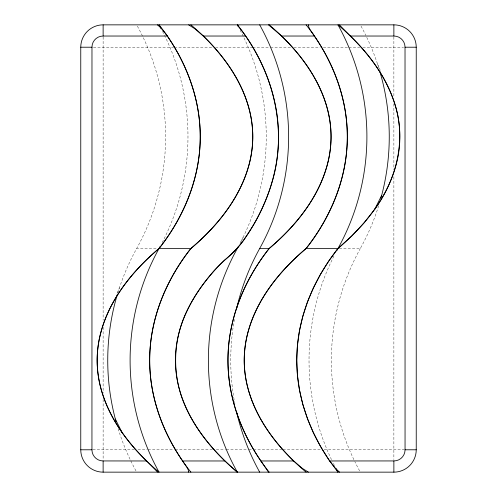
<?xml version="1.0" encoding="UTF-8"?>
<svg xmlns="http://www.w3.org/2000/svg" width="497" height="497" viewBox="0 0 497 497"><rect width="100%" height="100%" fill="white"/><g stroke="black" fill="none" stroke-linecap="round" stroke-linejoin="round"><path stroke-width="0.37" stroke-dasharray="2.48 1.86" d="M117.05 293.255L119.491 287.657M240.032 243.232L243.766 235.982M93.424 47.215L173.683 47.215M174.459 47.215L212.449 47.215M215.549 47.215L251.991 47.215M252.762 47.215L269.821 47.215M270.598 47.215L290.757 47.215M293.857 47.215L320.217 47.215M323.317 47.215L348.13 47.215M348.906 47.215L359.76 47.215M362.86 47.215L403.576 47.215M117.857 292.783A230.533 230.533 0 0 1 136.675 248.5L157.642 248.5M339.358 248.5L360.325 248.5A230.533 230.533 0 0 0 379.143 204.217M92.858 449.785L134.917 449.785M138.017 449.785L147.323 449.785M148.094 449.785L174.459 449.785M175.23 449.785L213.225 449.785M216.325 449.785L225.626 449.785M226.402 449.785L248.115 449.785M248.885 449.785L252.762 449.785M253.538 449.785L282.228 449.785M283.004 449.785L320.994 449.785M324.094 449.785L404.142 449.785M377.509 64.007L380.559 71.003M393.873 36.946L393.873 97.636M393.873 103.836L393.873 169.769M393.873 176.752L393.873 459.489M103.127 36.946L103.127 320.248M103.127 327.231L103.127 393.164M103.127 399.364L103.127 459.489M359.611 470.852A230.533 230.533 0 0 1 354.839 461.632M353.876 459.632A230.533 230.533 0 0 1 360.325 248.5M334.469 465.608A230.533 230.533 0 0 1 332.474 461.632M331.511 459.632A230.533 230.533 0 0 1 334.469 255.042M361.039 26.148A230.533 230.533 0 0 1 365.811 35.368M366.774 37.368A230.533 230.533 0 0 1 379.143 69.133M135.961 470.852A230.533 230.533 0 0 1 117.857 427.867M137.389 26.148A230.533 230.533 0 0 1 136.675 248.5M162.531 31.392A230.533 230.533 0 0 1 161.873 243.226M240.15 30.124A230.533 230.533 0 0 1 240.15 243.226M234.907 403.924A230.533 230.533 0 0 1 234.627 318.179"/><path stroke-width="0.75" d="M157.543 472.057L146.615 460.967C124.318 439.348 105.675 412.597 99.282 381.758A108.681 108.681 0 0 1 99.145 339.613C106.538 302.859 131.028 272.238 159.04 248.5C179.796 222.19 194.557 190.78 198.918 157.387A162.283 162.283 0 0 0 198.825 115.242C194.942 86.758 183.555 59.646 167.315 36.032L166.035 34.237M339.457 24.956L350.385 36.032C372.682 57.652 391.325 84.403 397.718 115.242A108.681 108.681 0 0 1 397.855 157.387C390.462 194.141 365.972 224.762 337.96 248.5C317.204 274.81 302.443 306.22 298.082 339.613A162.283 162.283 0 0 0 298.175 381.758C302.058 410.242 313.445 437.354 329.685 460.967L335.463 468.379L339.557 472.15M335.842 468.242A230.533 230.533 0 0 0 337.96 472.15L328.772 459.632L320.584 446.561L313.489 432.993L307.562 419.002L302.878 404.651L299.492 390.027L297.442 375.223L296.752 360.325L297.442 345.427L299.492 330.623L302.878 315.999L307.562 301.648L313.489 287.657L320.584 274.089L328.772 261.018L337.96 248.5L351.758 235.982L364.053 222.911L374.713 209.343L381.671 195.352M374.713 209.343C395.898 180.281 405.894 142.111 395.742 106.973C386.256 74.047 363.674 46.712 337.96 24.85A230.533 230.533 0 0 1 337.96 248.5A230.533 230.533 0 0 0 336.891 250.451M160.121 246.531A230.533 230.533 0 0 1 159.04 248.5A230.533 230.533 0 0 0 159.04 472.15C125.84 444.337 97.325 405.297 97.151 360.325C97.325 315.353 125.84 276.313 159.04 248.5C184.145 216.86 200.26 177.379 200.248 136.675C200.26 95.971 184.145 56.49 159.04 24.85A230.533 230.533 0 0 1 161.177 28.795M190.885 24.85C224.085 52.663 252.6 91.703 252.78 136.675C252.6 181.647 224.085 220.687 190.885 248.5C165.787 280.14 149.665 319.621 149.678 360.325C149.665 401.029 165.787 440.51 190.885 472.15M269.163 24.85C302.362 52.663 330.878 91.703 331.058 136.675C330.878 181.647 302.362 220.687 269.163 248.5C244.064 280.14 227.943 319.621 227.955 360.325C227.943 401.029 244.064 440.51 269.163 472.15M306.115 472.15C272.915 444.337 244.4 405.297 244.22 360.325C244.4 315.353 272.915 276.313 306.115 248.5C331.213 216.86 347.335 177.379 347.322 136.675C347.335 95.971 331.213 56.49 306.115 24.85M188.661 24.85L194.787 28.727L203.31 36.032C225.613 57.652 244.251 84.403 250.643 115.242A108.681 108.681 0 0 1 250.786 157.387C243.387 194.141 218.897 224.762 190.885 248.5C170.136 274.81 155.375 306.22 151.007 339.613A162.283 162.283 0 0 0 151.1 381.758C154.989 410.242 166.371 437.354 182.616 460.967C184.48 464.341 188.854 468.82 188.661 472.15M268.542 24.869L281.588 36.032C303.891 57.652 322.528 84.403 328.921 115.242A108.681 108.681 0 0 1 329.064 157.387C321.665 194.141 297.175 224.762 269.163 248.5C248.413 274.81 233.652 306.22 229.285 339.613A162.283 162.283 0 0 0 229.378 381.758C233.267 410.242 244.648 437.354 260.894 460.967L268.51 472.1M308.388 472.15L302.35 468.379L293.69 460.967C271.387 439.348 252.749 412.597 246.357 381.758A108.681 108.681 0 0 1 246.214 339.613C253.613 302.859 278.103 272.238 306.115 248.5C326.864 222.19 341.625 190.78 345.993 157.387A162.283 162.283 0 0 0 345.9 115.242C342.011 86.758 330.629 59.646 314.384 36.032C312.526 32.51 308.308 28.696 308.388 24.85M103.127 24.85L393.873 24.85A22.365 22.365 0 0 1 416.237 47.215L416.237 449.785A22.365 22.365 0 0 1 393.873 472.15L103.127 472.15A22.365 22.365 0 0 1 80.763 449.785L80.763 47.215A22.365 22.365 0 0 1 103.127 24.85L103.127 36.032A11.114 11.114 0 0 0 91.976 47.215L91.945 449.785A11.114 11.114 0 0 0 103.127 460.936L146.615 460.967M103.127 36.032L167.315 36.032M203.31 36.032L245.593 36.032C261.832 59.646 273.22 86.758 277.102 115.242A162.283 162.283 0 0 1 277.196 157.387C273.437 185.878 262.174 213.033 246.015 236.696C237.088 251.544 221.96 260.72 211.225 274.089C200.49 286.781 191.27 300.735 184.623 315.999C172.652 344.054 172.652 376.596 184.623 404.651C196.073 431.241 215.462 453.525 237.317 472.15A230.533 230.533 0 0 1 237.317 248.5A230.533 230.533 0 0 0 238.398 246.531M281.588 36.032L314.384 36.032M350.385 36.032L393.873 36.032A11.114 11.114 0 0 1 405.024 47.215L405.055 449.785A11.114 11.114 0 0 1 393.873 460.936L329.685 460.967M80.763 47.215L91.945 47.215M405.055 47.215L416.237 47.215M159.04 248.5L190.885 248.5M236.491 309.177A230.533 230.533 0 0 1 259.683 248.5L269.163 248.5M306.115 248.5L337.96 248.5M80.763 449.785L91.945 449.785M405.055 449.785L416.237 449.785M182.616 460.967L224.892 460.967L229.428 465.204M260.894 460.967L293.69 460.967M157.443 24.85L160.835 27.844L165.948 34.119M237.28 472.119L229.564 465.329M224.892 460.967C202.596 439.348 183.952 412.597 177.559 381.758A108.681 108.681 0 0 1 177.423 339.613C183.598 308.78 202.074 281.967 224.253 260.304C237.386 250.494 246.444 236.827 254.694 222.911C262.161 209.653 268.163 195.619 272.399 181.001C288.123 127.139 272.226 67.797 237.317 24.85A230.533 230.533 0 0 1 238.398 26.819M237.349 24.887L242.312 31.429M242.399 31.553L245.593 36.032M115.329 419.002L122.287 432.993M393.873 24.85L393.873 36.032M393.873 460.967L393.873 472.15M103.127 460.967L103.127 472.15M379.807 71.338A230.533 230.533 0 0 1 380.87 198.315M116.13 421.965A230.533 230.533 0 0 1 117.292 294.64M259.683 472.15A230.533 230.533 0 0 1 236.491 411.473M259.683 24.85A230.533 230.533 0 0 1 259.683 248.5"/></g></svg>
